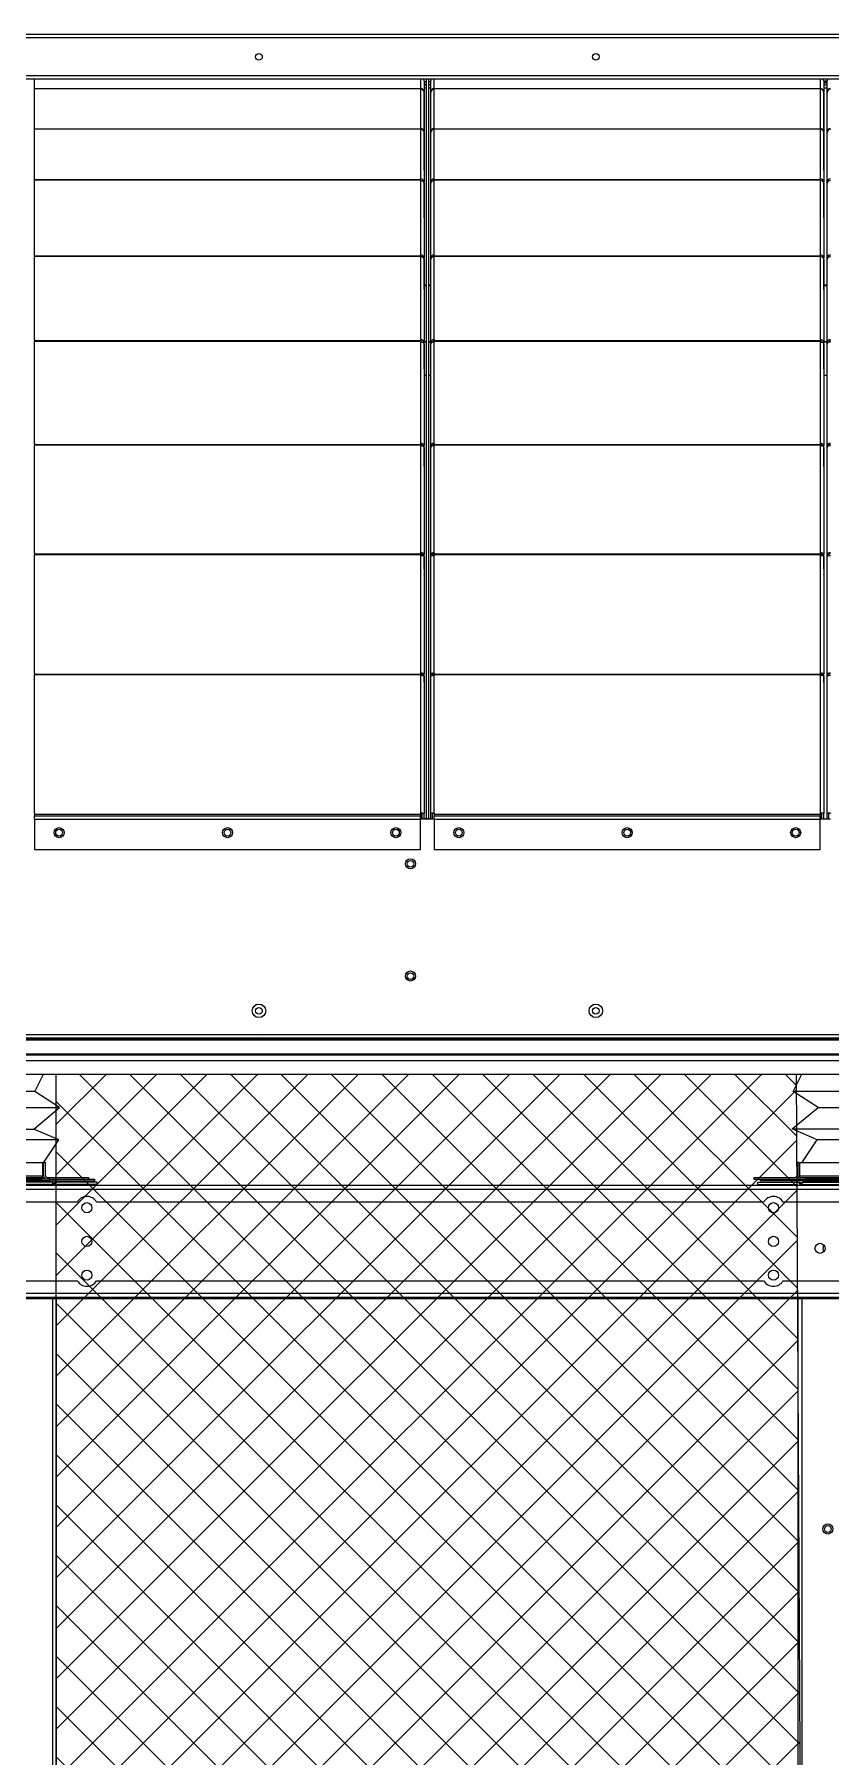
# Model space of a CAD drawing. Header units: millimetres. Extents: x -17070 to 45695, y -291348 to 34705.
# Drawn here: x 36047 to 36756, y 22958 to 24492 of the extents above; entities that cross this region are included whole.
import ezdxf

# ---------------------------------------------------------------- set-up
doc = ezdxf.new("R2010")
doc.units = ezdxf.units.MM

# ---------------------------------------------------------------- blocks, each defined once
blk = doc.blocks.new('3753456')
at = {"color": 0, "lineweight": 5}
for p, q in [((337590.2, 91235.5), (337597.8, 91251)), ((337612.3, 91221.4), (337590.2, 91235.5)), ((337589.4, 91202.2), (337612.3, 91221.4)), ((337611.6, 91192.6), (337589.4, 91202.2)), ((337597.8, 91172), (337611.6, 91192.6))]:
    blk.add_line(p, q, dxfattribs=at)
blk = doc.blocks.new('45735')
at = {"color": 0, "lineweight": 5}
for p, q in [((339300, 91099.7), (338517, 91099.7)), ((338539.1, 91085.6), (339322.1, 91085.6)), ((338516.2, 91066.4), (339299.2, 91066.4)), ((339321.4, 91056.8), (338538.4, 91056.8))]:
    blk.add_line(p, q, dxfattribs=at)
for p in [(926.8, -135.8), (1709.8, -135.8)]:
    blk.add_blockref('3753456', p, dxfattribs=at)
blk = doc.blocks.new('2')
at = {"lineweight": 5}
h = blk.add_hatch(dxfattribs=at)
h.set_pattern_fill('ANSI37', scale=10)
h.set_pattern_definition([(45, (-1038029.075, -466723.225), (-22.4506403, 22.4506403), []), (135, (-1038029.075, -466723.225), (-22.4506403, -22.4506403), [])])
h.paths.add_polyline_path([(36736.2, 21643.8), (36725.7, 23566), (36066.8, 23566), (36066.8, 21643.8)])
at = {"color": 7, "lineweight": 20}
for p, q in [((37850.2, 24492.2), (34944.4, 24492.2)), ((37850.2, 24489.1), (34944.4, 24489.1)), ((37853.3, 24455.3), (34941.3, 24455.3)), ((37853.3, 24452.2), (34941.3, 24452.2)), ((37851.7, 23597.3), (34942.9, 23597.3)), ((37851.7, 23596.2), (34942.9, 23596.2)), ((34944.4, 23601.4), (37850.2, 23601.4)), ((34944.4, 23598.3), (37850.2, 23598.3)), ((37853.3, 23582.8), (34941.3, 23582.8)), ((34942.9, 23584), (37851.7, 23584)), ((34942.9, 23583.1), (37851.7, 23583.1)), ((37853.3, 23577.9), (34941.3, 23577.9)), ((34941.3, 23566), (37853.3, 23566)), ((35235, 23467), (37559.6, 23467)), ((35235, 23463.5), (37559.6, 23463.5)), ((37559.6, 23370.5), (35235, 23370.5)), ((37559.6, 23367), (35235, 23367)), ((37461.6, 23365.8), (35274, 23365.8)), ((36063.6, 21952.3), (36063.6, 23367)), ((36067.1, 21952.3), (36067.1, 23365.8)), ((36727.5, 21952.3), (36727.5, 23365.8)), ((36731, 21952.3), (36731, 23367))]:
    blk.add_line(p, q, dxfattribs=at)
at = {"color": 7, "lineweight": 20, "ltscale": 0.004468}
for p, q in [((36047.4, 24444.1), (36047.4, 24452.2)), ((36391.2, 24452.2), (36391.2, 24444.1)), ((36403.4, 24444.1), (36403.4, 24452.2)), ((36747.2, 24452.2), (36747.2, 24444.1))]:
    blk.add_line(p, q, dxfattribs=at)
at = {"color": 7, "lineweight": 20, "ltscale": 5.06378e-05}
for p, q in [((36047.4, 24444.1), (36047.4, 24444)), ((36391.2, 24444.1), (36391.2, 24444)), ((36403.4, 24444.1), (36403.4, 24444)), ((36747.2, 24444.1), (36747.2, 24444))]:
    blk.add_line(p, q, dxfattribs=at)
at = {"color": 7, "lineweight": 20, "ltscale": 0.191}
for p, q in [((36047.4, 24444), (36391.2, 24444)), ((36047.4, 24443.9), (36391.2, 24443.9)), ((36403.4, 24444), (36747.2, 24444)), ((36403.4, 24443.9), (36747.2, 24443.9)), ((36047.4, 24408.1), (36391.2, 24408.1)), ((36047.4, 24408), (36391.2, 24408)), ((36403.4, 24408.1), (36747.2, 24408.1)), ((36403.4, 24408), (36747.2, 24408)), ((36047.4, 24363), (36391.2, 24363)), ((36047.4, 24362.6), (36391.2, 24362.6)), ((36403.4, 24363), (36747.2, 24363)), ((36403.4, 24362.6), (36747.2, 24362.6)), ((36047.4, 24295), (36391.2, 24295)), ((36047.4, 24294.8), (36391.2, 24294.8)), ((36403.4, 24295), (36747.2, 24295)), ((36403.4, 24294.8), (36747.2, 24294.8)), ((36047.4, 24219.6), (36391.2, 24219.6)), ((36047.4, 24219), (36391.2, 24219)), ((36403.4, 24219.6), (36747.2, 24219.6)), ((36403.4, 24219), (36747.2, 24219)), ((36047.4, 24126.9), (36391.2, 24126.9)), ((36047.4, 24126.7), (36391.2, 24126.7)), ((36403.4, 24126.9), (36747.2, 24126.9)), ((36403.4, 24126.7), (36747.2, 24126.7)), ((36047.4, 24029.5), (36391.2, 24029.5)), ((36047.4, 24028.8), (36391.2, 24028.8)), ((36403.4, 24029.5), (36747.2, 24029.5)), ((36403.4, 24028.8), (36747.2, 24028.8)), ((36047.4, 23922.3), (36391.2, 23922.3)), ((36047.4, 23922), (36391.2, 23922)), ((36403.4, 23922.3), (36747.2, 23922.3)), ((36403.4, 23922), (36747.2, 23922)), ((36391.2, 23797.3), (36047.4, 23797.3)), ((36047.4, 23796.1), (36391.2, 23796.1)), ((36747.2, 23797.3), (36403.4, 23797.3)), ((36403.4, 23796.1), (36747.2, 23796.1)), ((36047.4, 23793), (36391.2, 23793)), ((36403.4, 23793), (36747.2, 23793)), ((36047.4, 23766.1), (36391.2, 23766.1)), ((36403.4, 23766.1), (36747.2, 23766.1))]:
    blk.add_line(p, q, dxfattribs=at)
at = {"color": 7, "lineweight": 20, "ltscale": 8.68979e-05}
for p, q in [((36047.4, 24443.9), (36047.4, 24444)), ((36391.2, 24443.9), (36391.2, 24444)), ((36403.4, 24443.9), (36403.4, 24444)), ((36747.2, 24443.9), (36747.2, 24444))]:
    blk.add_line(p, q, dxfattribs=at)
at = {"color": 7, "lineweight": 20, "ltscale": 0.000182321}
for p, q in [((36047.4, 24443.6), (36047.4, 24443.9)), ((36391.2, 24443.6), (36391.2, 24443.9)), ((36403.4, 24443.6), (36403.4, 24443.9)), ((36747.2, 24443.6), (36747.2, 24443.9))]:
    blk.add_line(p, q, dxfattribs=at)
at = {"color": 7, "lineweight": 20, "ltscale": 0.019501}
for p, q in [((36047.4, 24408.5), (36047.4, 24443.6)), ((36391.2, 24443.6), (36391.2, 24408.5)), ((36394.3, 24440.6), (36394.3, 24405.5)), ((36400.3, 24405.5), (36400.3, 24440.6)), ((36403.4, 24408.5), (36403.4, 24443.6)), ((36747.2, 24443.6), (36747.2, 24408.5)), ((36750.3, 24440.6), (36750.3, 24405.5)), ((36753.3, 24405.5), (36753.3, 24440.6))]:
    blk.add_line(p, q, dxfattribs=at)
at = {"color": 7, "lineweight": 20, "ltscale": 1.77147e-05}
for p, q in [((36394.2, 24441), (36394.3, 24441)), ((36750.2, 24441), (36750.3, 24441))]:
    blk.add_line(p, q, dxfattribs=at)
at = {"color": 7, "lineweight": 20, "ltscale": 5.01906e-05}
for p, q in [((36394.3, 24450.8), (36394.3, 24450.9)), ((36750.3, 24450.8), (36750.3, 24450.9))]:
    blk.add_line(p, q, dxfattribs=at)
at = {"color": 7, "lineweight": 20, "ltscale": 0.005416}
for p, q in [((36394.3, 24450.8), (36394.3, 24441)), ((36400.3, 24441), (36400.3, 24450.8)), ((36750.3, 24450.8), (36750.3, 24441)), ((36753.3, 24441), (36753.3, 24450.8))]:
    blk.add_line(p, q, dxfattribs=at)
at = {"color": 7, "lineweight": 20, "ltscale": 0.001111}
for p, q in [((36394.3, 24450.2), (36396.3, 24450.2)), ((36398.3, 24450.2), (36400.3, 24450.2)), ((36398.3, 24447.7), (36400.3, 24447.7)), ((36394.3, 24188.5), (36396.3, 24188.5)), ((36398.3, 24188.5), (36400.3, 24188.5)), ((36063.6, 23467.8), (36063.6, 23469.8)), ((36103.1, 23467.8), (36103.1, 23469.8)), ((36691.5, 23467.8), (36691.5, 23469.8)), ((36731, 23467.8), (36731, 23469.8))]:
    blk.add_line(p, q, dxfattribs=at)
at = {"color": 7, "lineweight": 20, "ltscale": 0.000277946}
for p, q in [((36394.3, 24449.8), (36394.8, 24449.8)), ((36394.3, 24447.8), (36394.8, 24447.8))]:
    blk.add_line(p, q, dxfattribs=at)
at = {"color": 7, "lineweight": 20, "ltscale": 0.000550281}
blk.add_line((36394.3, 24447.7), (36395.3, 24447.7), dxfattribs=at)
at = {"color": 7, "lineweight": 20, "ltscale": 0.001112}
for p, q in [((36394.3, 24444.6), (36396.3, 24444.6)), ((36394.3, 24269.2), (36396.3, 24269.2)), ((36394.3, 24268.6), (36396.3, 24268.6)), ((36394.3, 24218.7), (36396.3, 24218.7)), ((36394.3, 24218.4), (36396.3, 24218.4))]:
    blk.add_line(p, q, dxfattribs=at)
at = {"color": 7, "lineweight": 20, "ltscale": 0.020143}
for p, q in [((36394.3, 24404.8), (36394.3, 24441)), ((36750.3, 24404.8), (36750.3, 24441))]:
    blk.add_line(p, q, dxfattribs=at)
at = {"color": 7, "lineweight": 20, "ltscale": 0.366025}
for p, q in [((36396.3, 24452.2), (36396.3, 23793.3)), ((36398.3, 24452.2), (36398.3, 23793.3))]:
    blk.add_line(p, q, dxfattribs=at)
at = {"color": 7, "lineweight": 20, "ltscale": 0.00111}
for p, q in [((36398.3, 24444.6), (36400.3, 24444.6)), ((36398.3, 24269.2), (36400.3, 24269.2)), ((36398.3, 24268.6), (36400.3, 24268.6)), ((36398.3, 24218.7), (36400.3, 24218.7)), ((36398.3, 24218.4), (36400.3, 24218.4))]:
    blk.add_line(p, q, dxfattribs=at)
at = {"color": 7, "lineweight": 20, "ltscale": 4.85921e-05}
for p, q in [((36400.3, 24450.8), (36400.3, 24450.9)), ((36753.3, 24450.8), (36753.3, 24450.9))]:
    blk.add_line(p, q, dxfattribs=at)
at = {"color": 7, "lineweight": 20, "ltscale": 1.77131e-05}
for p, q in [((36400.3, 24441), (36400.3, 24441)), ((36753.3, 24441), (36753.3, 24441))]:
    blk.add_line(p, q, dxfattribs=at)
at = {"color": 7, "lineweight": 20, "ltscale": 0.000231544}
for p, q in [((36400.3, 24440.6), (36400.3, 24441)), ((36753.3, 24440.6), (36753.3, 24441))]:
    blk.add_line(p, q, dxfattribs=at)
at = {"color": 7, "lineweight": 20, "ltscale": 0.001667}
for p, q in [((36753.3, 24450.6), (36750.3, 24450.6)), ((36750.3, 24450.2), (36753.3, 24450.2)), ((36753.3, 24448.7), (36750.3, 24448.7)), ((36753.3, 24447.1), (36750.3, 24447.1)), ((36750.3, 24444.6), (36753.3, 24444.6)), ((36750.3, 24269.2), (36753.3, 24269.2)), ((36750.3, 24268.6), (36753.3, 24268.6)), ((36750.3, 24218.7), (36753.3, 24218.7)), ((36750.3, 24218.4), (36753.3, 24218.4)), ((36750.3, 24188.5), (36753.3, 24188.5))]:
    blk.add_line(p, q, dxfattribs=at)
at = {"color": 7, "lineweight": 20, "ltscale": 0.000181183}
for p, q in [((36047.4, 24408.1), (36047.4, 24408.5)), ((36391.2, 24408.1), (36391.2, 24408.5)), ((36403.4, 24408.1), (36403.4, 24408.5)), ((36747.2, 24408.1), (36747.2, 24408.5))]:
    blk.add_line(p, q, dxfattribs=at)
at = {"color": 7, "lineweight": 20, "ltscale": 5.76158e-05}
for p, q in [((36047.4, 24408), (36047.4, 24408.1)), ((36391.2, 24408), (36391.2, 24408.1)), ((36403.4, 24408), (36403.4, 24408.1)), ((36747.2, 24408), (36747.2, 24408.1))]:
    blk.add_line(p, q, dxfattribs=at)
at = {"color": 7, "lineweight": 20, "ltscale": 0.000228135}
for p, q in [((36047.4, 24407.6), (36047.4, 24408)), ((36391.2, 24407.6), (36391.2, 24408)), ((36403.4, 24407.6), (36403.4, 24408)), ((36747.2, 24407.6), (36747.2, 24408))]:
    blk.add_line(p, q, dxfattribs=at)
at = {"color": 7, "lineweight": 20, "ltscale": 0.024554}
for p, q in [((36047.4, 24363.4), (36047.4, 24407.6)), ((36391.2, 24407.6), (36391.2, 24363.4)), ((36403.4, 24363.4), (36403.4, 24407.6)), ((36747.2, 24407.6), (36747.2, 24363.4)), ((36394.3, 24404.8), (36394.3, 24360.6)), ((36400.3, 24360.6), (36400.3, 24404.8)), ((36750.3, 24404.8), (36750.3, 24360.6)), ((36753.3, 24360.6), (36753.3, 24404.8))]:
    blk.add_line(p, q, dxfattribs=at)
at = {"color": 7, "lineweight": 20, "ltscale": 5.95243e-05}
for p, q in [((36394.2, 24405.5), (36394.3, 24405.5)), ((36750.2, 24405.5), (36750.3, 24405.5))]:
    blk.add_line(p, q, dxfattribs=at)
at = {"color": 7, "lineweight": 20, "ltscale": 0.019078}
for p, q in [((36394.3, 24371.2), (36394.3, 24405.5)), ((36750.3, 24371.2), (36750.3, 24405.5))]:
    blk.add_line(p, q, dxfattribs=at)
at = {"color": 7, "lineweight": 20, "ltscale": 5.95226e-05}
for p, q in [((36400.4, 24405.5), (36400.3, 24405.5)), ((36753.4, 24405.5), (36753.3, 24405.5))]:
    blk.add_line(p, q, dxfattribs=at)
at = {"color": 7, "lineweight": 20, "ltscale": 0.000407997}
for p, q in [((36400.3, 24404.8), (36400.3, 24405.5)), ((36753.3, 24404.8), (36753.3, 24405.5))]:
    blk.add_line(p, q, dxfattribs=at)
at = {"color": 7, "lineweight": 20, "ltscale": 0.000229568}
for p, q in [((36047.4, 24363), (36047.4, 24363.4)), ((36391.2, 24363), (36391.2, 24363.4)), ((36403.4, 24363), (36403.4, 24363.4)), ((36747.2, 24363), (36747.2, 24363.4))]:
    blk.add_line(p, q, dxfattribs=at)
at = {"color": 7, "lineweight": 20, "ltscale": 0.000214269}
for p, q in [((36047.4, 24362.6), (36047.4, 24363)), ((36391.2, 24362.6), (36391.2, 24363)), ((36403.4, 24362.6), (36403.4, 24363)), ((36747.2, 24362.6), (36747.2, 24363))]:
    blk.add_line(p, q, dxfattribs=at)
at = {"color": 7, "lineweight": 20, "ltscale": 0.000344851}
for p, q in [((36047.4, 24362), (36047.4, 24362.6)), ((36391.2, 24362), (36391.2, 24362.6)), ((36403.4, 24362), (36403.4, 24362.6)), ((36747.2, 24362), (36747.2, 24362.6))]:
    blk.add_line(p, q, dxfattribs=at)
at = {"color": 7, "lineweight": 20, "ltscale": 0.036885}
for p, q in [((36047.4, 24295.6), (36047.4, 24362)), ((36391.2, 24362), (36391.2, 24295.6)), ((36403.4, 24295.6), (36403.4, 24362)), ((36747.2, 24362), (36747.2, 24295.6)), ((36394.3, 24359.6), (36394.3, 24293.2)), ((36400.3, 24293.2), (36400.3, 24359.6)), ((36750.3, 24359.6), (36750.3, 24293.2)), ((36753.3, 24293.2), (36753.3, 24359.6))]:
    blk.add_line(p, q, dxfattribs=at)
at = {"color": 7, "lineweight": 20, "ltscale": 0.000162064}
for p, q in [((36394, 24360.6), (36394.3, 24360.6)), ((36400.6, 24360.6), (36400.3, 24360.6)), ((36750, 24360.6), (36750.3, 24360.6)), ((36753.6, 24360.6), (36753.3, 24360.6))]:
    blk.add_line(p, q, dxfattribs=at)
at = {"color": 7, "lineweight": 20, "ltscale": 0.017676}
for p, q in [((36394.3, 24328.8), (36394.3, 24360.6)), ((36750.3, 24328.8), (36750.3, 24360.6))]:
    blk.add_line(p, q, dxfattribs=at)
at = {"color": 7, "lineweight": 20, "ltscale": 0.000573504}
for p, q in [((36400.3, 24359.6), (36400.3, 24360.6)), ((36753.3, 24359.6), (36753.3, 24360.6))]:
    blk.add_line(p, q, dxfattribs=at)
at = {"color": 7, "lineweight": 20, "ltscale": 0.000342699}
for p, q in [((36047.4, 24295), (36047.4, 24295.6)), ((36391.2, 24295), (36391.2, 24295.6)), ((36403.4, 24295), (36403.4, 24295.6)), ((36747.2, 24295), (36747.2, 24295.6))]:
    blk.add_line(p, q, dxfattribs=at)
at = {"color": 7, "lineweight": 20, "ltscale": 0.000101871}
for p, q in [((36047.4, 24294.8), (36047.4, 24295)), ((36391.2, 24294.8), (36391.2, 24295)), ((36403.4, 24294.8), (36403.4, 24295)), ((36747.2, 24294.8), (36747.2, 24295))]:
    blk.add_line(p, q, dxfattribs=at)
at = {"color": 7, "lineweight": 20, "ltscale": 0.00038102}
for p, q in [((36047.4, 24294.8), (36047.4, 24294.1)), ((36391.2, 24294.8), (36391.2, 24294.1)), ((36403.4, 24294.8), (36403.4, 24294.1)), ((36747.2, 24294.8), (36747.2, 24294.1))]:
    blk.add_line(p, q, dxfattribs=at)
at = {"color": 7, "lineweight": 20, "ltscale": 0.041009}
for p, q in [((36047.4, 24220.3), (36047.4, 24294.1)), ((36391.2, 24294.1), (36391.2, 24220.3)), ((36394.3, 24291.9), (36394.3, 24218)), ((36400.3, 24218), (36400.3, 24291.9)), ((36403.4, 24220.3), (36403.4, 24294.1)), ((36747.2, 24294.1), (36747.2, 24220.3)), ((36750.3, 24291.9), (36750.3, 24218)), ((36753.3, 24218), (36753.3, 24291.9))]:
    blk.add_line(p, q, dxfattribs=at)
at = {"color": 7, "lineweight": 20, "ltscale": 0.000315481}
for p, q in [((36393.7, 24293.2), (36394.3, 24293.2)), ((36400.8, 24293.2), (36400.3, 24293.2)), ((36749.7, 24293.2), (36750.3, 24293.2)), ((36753.8, 24293.2), (36753.3, 24293.2))]:
    blk.add_line(p, q, dxfattribs=at)
at = {"color": 7, "lineweight": 20, "ltscale": 0.015571}
for p, q in [((36394.3, 24265.1), (36394.3, 24293.2)), ((36750.3, 24265.1), (36750.3, 24293.2))]:
    blk.add_line(p, q, dxfattribs=at)
at = {"color": 7, "lineweight": 20, "ltscale": 0.000722932}
for p, q in [((36400.3, 24291.9), (36400.3, 24293.2)), ((36753.3, 24291.9), (36753.3, 24293.2))]:
    blk.add_line(p, q, dxfattribs=at)
at = {"color": 7, "lineweight": 20, "ltscale": 0.000383413}
for p, q in [((36047.4, 24220.3), (36047.4, 24219.6)), ((36391.2, 24220.3), (36391.2, 24219.6)), ((36403.4, 24220.3), (36403.4, 24219.6)), ((36747.2, 24220.3), (36747.2, 24219.6))]:
    blk.add_line(p, q, dxfattribs=at)
at = {"color": 7, "lineweight": 20, "ltscale": 0.000318226}
for p, q in [((36047.4, 24219), (36047.4, 24219.6)), ((36391.2, 24219), (36391.2, 24219.6)), ((36403.4, 24219), (36403.4, 24219.6)), ((36747.2, 24219), (36747.2, 24219.6))]:
    blk.add_line(p, q, dxfattribs=at)
at = {"color": 7, "lineweight": 20, "ltscale": 0.000469699}
for p, q in [((36047.4, 24219), (36047.4, 24218.2)), ((36391.2, 24219), (36391.2, 24218.2)), ((36403.4, 24219), (36403.4, 24218.2)), ((36747.2, 24219), (36747.2, 24218.2))]:
    blk.add_line(p, q, dxfattribs=at)
at = {"color": 7, "lineweight": 20, "ltscale": 0.050238}
for p, q in [((36047.4, 24127.8), (36047.4, 24218.2)), ((36391.2, 24218.2), (36391.2, 24127.8)), ((36394.3, 24216.5), (36394.3, 24126.1)), ((36400.3, 24126.1), (36400.3, 24216.5)), ((36403.4, 24127.8), (36403.4, 24218.2)), ((36747.2, 24218.2), (36747.2, 24127.8)), ((36750.3, 24216.5), (36750.3, 24126.1)), ((36753.3, 24126.1), (36753.3, 24216.5))]:
    blk.add_line(p, q, dxfattribs=at)
at = {"color": 7, "lineweight": 20, "ltscale": 0.000523852}
for p, q in [((36391.2, 24219.1), (36391.2, 24218.2)), ((36747.2, 24219.1), (36747.2, 24218.2))]:
    blk.add_line(p, q, dxfattribs=at)
at = {"color": 7, "lineweight": 20, "ltscale": 0.000888889}
for p, q in [((36392.7, 24218), (36394.3, 24218)), ((36401.9, 24218), (36400.3, 24218)), ((36748.7, 24218), (36750.3, 24218)), ((36754.9, 24218), (36753.3, 24218)), ((36392.7, 24126.1), (36394.3, 24126.1)), ((36401.9, 24126.1), (36400.3, 24126.1)), ((36748.7, 24126.1), (36750.3, 24126.1)), ((36754.9, 24126.1), (36753.3, 24126.1)), ((36392.7, 24029), (36394.3, 24029)), ((36401.9, 24029), (36400.3, 24029)), ((36748.7, 24029), (36750.3, 24029)), ((36754.9, 24029), (36753.3, 24029)), ((36392.7, 23922.5), (36394.3, 23922.5)), ((36401.9, 23922.5), (36400.3, 23922.5)), ((36748.7, 23922.5), (36750.3, 23922.5)), ((36754.9, 23922.5), (36753.3, 23922.5)), ((36055.5, 23487.4), (36057.1, 23487.4)), ((36728.1, 23487.4), (36726.5, 23487.4)), ((36054.5, 23474), (36054.5, 23472.4)), ((36061, 23470.8), (36061, 23472.4)), ((36064.1, 23472.4), (36064.1, 23470.8)), ((36095.5, 23474), (36095.5, 23472.4)), ((36101, 23470.8), (36101, 23472.4)), ((36688.1, 23474), (36688.1, 23472.4)), ((36693.6, 23472.4), (36693.6, 23470.8)), ((36729.1, 23474), (36729.1, 23472.4)), ((36733.6, 23470.8), (36733.6, 23472.4)), ((36732, 23470.8), (36733.6, 23470.8))]:
    blk.add_line(p, q, dxfattribs=at)
at = {"color": 7, "lineweight": 20, "ltscale": 3.37381e-05}
for p, q in [((36392.7, 24218), (36392.7, 24218)), ((36401.9, 24218), (36401.9, 24218)), ((36748.7, 24218), (36748.7, 24218)), ((36754.9, 24218), (36754.9, 24218))]:
    blk.add_line(p, q, dxfattribs=at)
at = {"color": 7, "lineweight": 20, "ltscale": 0.01323}
for p, q in [((36394.3, 24194.2), (36394.3, 24218)), ((36750.3, 24194.2), (36750.3, 24218))]:
    blk.add_line(p, q, dxfattribs=at)
at = {"color": 7, "lineweight": 20, "ltscale": 0.000852754}
for p, q in [((36400.3, 24216.5), (36400.3, 24218)), ((36753.3, 24216.5), (36753.3, 24218))]:
    blk.add_line(p, q, dxfattribs=at)
at = {"color": 7, "lineweight": 20, "ltscale": 0.000466768}
for p, q in [((36047.4, 24127.8), (36047.4, 24126.9)), ((36391.2, 24127.8), (36391.2, 24126.9)), ((36403.4, 24127.8), (36403.4, 24126.9)), ((36747.2, 24127.8), (36747.2, 24126.9))]:
    blk.add_line(p, q, dxfattribs=at)
at = {"color": 7, "lineweight": 20, "ltscale": 0.000134994}
for p, q in [((36047.4, 24126.7), (36047.4, 24126.9)), ((36391.2, 24126.7), (36391.2, 24126.9)), ((36403.4, 24126.7), (36403.4, 24126.9)), ((36747.2, 24126.7), (36747.2, 24126.9))]:
    blk.add_line(p, q, dxfattribs=at)
at = {"color": 7, "lineweight": 20, "ltscale": 0.000492271}
for p, q in [((36047.4, 24126.7), (36047.4, 24125.8)), ((36391.2, 24126.7), (36391.2, 24125.8)), ((36403.4, 24126.7), (36403.4, 24125.8)), ((36747.2, 24126.7), (36747.2, 24125.8))]:
    blk.add_line(p, q, dxfattribs=at)
at = {"color": 7, "lineweight": 20, "ltscale": 0.052983}
for p, q in [((36047.4, 24030.4), (36047.4, 24125.8)), ((36391.2, 24125.8), (36391.2, 24030.4)), ((36394.3, 24124.3), (36394.3, 24029)), ((36400.3, 24029), (36400.3, 24124.3)), ((36403.4, 24030.4), (36403.4, 24125.8)), ((36747.2, 24125.8), (36747.2, 24030.4)), ((36750.3, 24124.3), (36750.3, 24029)), ((36753.3, 24029), (36753.3, 24124.3))]:
    blk.add_line(p, q, dxfattribs=at)
at = {"color": 7, "lineweight": 20, "ltscale": 0.000610792}
for p, q in [((36391.2, 24126.9), (36391.2, 24125.8)), ((36747.2, 24126.9), (36747.2, 24125.8))]:
    blk.add_line(p, q, dxfattribs=at)
at = {"color": 7, "lineweight": 20, "ltscale": 0.000257803}
for p, q in [((36392.7, 24125.6), (36392.7, 24126.1)), ((36401.9, 24125.6), (36401.9, 24126.1)), ((36748.7, 24125.6), (36748.7, 24126.1)), ((36754.9, 24125.6), (36754.9, 24126.1))]:
    blk.add_line(p, q, dxfattribs=at)
at = {"color": 7, "lineweight": 20, "ltscale": 0.010363}
for p, q in [((36394.3, 24107.4), (36394.3, 24126.1)), ((36750.3, 24107.4), (36750.3, 24126.1))]:
    blk.add_line(p, q, dxfattribs=at)
at = {"color": 7, "lineweight": 20, "ltscale": 0.000958765}
for p, q in [((36400.3, 24124.3), (36400.3, 24126.1)), ((36753.3, 24124.3), (36753.3, 24126.1))]:
    blk.add_line(p, q, dxfattribs=at)
at = {"color": 7, "lineweight": 20, "ltscale": 0.000495362}
for p, q in [((36047.4, 24030.4), (36047.4, 24029.5)), ((36391.2, 24030.4), (36391.2, 24029.5)), ((36403.4, 24030.4), (36403.4, 24029.5)), ((36747.2, 24030.4), (36747.2, 24029.5))]:
    blk.add_line(p, q, dxfattribs=at)
at = {"color": 7, "lineweight": 20, "ltscale": 0.000387411}
for p, q in [((36047.4, 24028.8), (36047.4, 24029.5)), ((36391.2, 24028.8), (36391.2, 24029.5)), ((36403.4, 24028.8), (36403.4, 24029.5)), ((36747.2, 24028.8), (36747.2, 24029.5))]:
    blk.add_line(p, q, dxfattribs=at)
at = {"color": 7, "lineweight": 20, "ltscale": 0.000543222}
for p, q in [((36047.4, 24028.8), (36047.4, 24027.9)), ((36391.2, 24028.8), (36391.2, 24027.9)), ((36403.4, 24028.8), (36403.4, 24027.9)), ((36747.2, 24028.8), (36747.2, 24027.9))]:
    blk.add_line(p, q, dxfattribs=at)
at = {"color": 7, "lineweight": 20, "ltscale": 0.058102}
for p, q in [((36047.4, 23923.3), (36047.4, 24027.9)), ((36391.2, 24027.9), (36391.2, 23923.3)), ((36394.3, 24027.1), (36394.3, 23922.5)), ((36400.3, 23922.5), (36400.3, 24027.1)), ((36403.4, 23923.3), (36403.4, 24027.9)), ((36747.2, 24027.9), (36747.2, 23923.3)), ((36750.3, 24027.1), (36750.3, 23922.5)), ((36753.3, 23922.5), (36753.3, 24027.1))]:
    blk.add_line(p, q, dxfattribs=at)
at = {"color": 7, "lineweight": 20, "ltscale": 0.001012}
for p, q in [((36391.2, 24029.7), (36391.2, 24027.9)), ((36747.2, 24029.7), (36747.2, 24027.9))]:
    blk.add_line(p, q, dxfattribs=at)
at = {"color": 7, "lineweight": 20, "ltscale": 0.000676388}
for p, q in [((36392.7, 24027.8), (36392.7, 24029)), ((36401.9, 24027.8), (36401.9, 24029)), ((36748.7, 24027.8), (36748.7, 24029)), ((36754.9, 24027.8), (36754.9, 24029))]:
    blk.add_line(p, q, dxfattribs=at)
at = {"color": 7, "lineweight": 20, "ltscale": 0.007338}
for p, q in [((36394.3, 24015.8), (36394.3, 24029)), ((36750.3, 24015.8), (36750.3, 24029))]:
    blk.add_line(p, q, dxfattribs=at)
at = {"color": 7, "lineweight": 20, "ltscale": 0.001039}
for p, q in [((36400.3, 24027.1), (36400.3, 24029)), ((36753.3, 24027.1), (36753.3, 24029))]:
    blk.add_line(p, q, dxfattribs=at)
at = {"color": 7, "lineweight": 20, "ltscale": 0.000539832}
for p, q in [((36047.4, 23923.3), (36047.4, 23922.3)), ((36391.2, 23923.3), (36391.2, 23922.3)), ((36403.4, 23923.3), (36403.4, 23922.3)), ((36747.2, 23923.3), (36747.2, 23922.3))]:
    blk.add_line(p, q, dxfattribs=at)
at = {"color": 7, "lineweight": 20, "ltscale": 0.000153368}
for p, q in [((36047.4, 23922), (36047.4, 23922.3)), ((36391.2, 23922), (36391.2, 23922.3)), ((36403.4, 23922), (36403.4, 23922.3)), ((36747.2, 23922), (36747.2, 23922.3))]:
    blk.add_line(p, q, dxfattribs=at)
at = {"color": 7, "lineweight": 20, "ltscale": 0.00054973}
for p, q in [((36047.4, 23922), (36047.4, 23921)), ((36391.2, 23922), (36391.2, 23921)), ((36403.4, 23922), (36403.4, 23921)), ((36747.2, 23922), (36747.2, 23921))]:
    blk.add_line(p, q, dxfattribs=at)
at = {"color": 7, "lineweight": 20, "ltscale": 0.068058}
for p, q in [((36047.4, 23798.5), (36047.4, 23921)), ((36391.2, 23921), (36391.2, 23798.5)), ((36394.3, 23920.6), (36394.3, 23798.1)), ((36400.3, 23798.1), (36400.3, 23920.6)), ((36403.4, 23798.5), (36403.4, 23921)), ((36747.2, 23921), (36747.2, 23798.5)), ((36750.3, 23920.6), (36750.3, 23798.1)), ((36753.3, 23798.1), (36753.3, 23920.6))]:
    blk.add_line(p, q, dxfattribs=at)
at = {"color": 7, "lineweight": 20, "ltscale": 0.001029}
for p, q in [((36391.2, 23922.9), (36391.2, 23921)), ((36747.2, 23922.9), (36747.2, 23921))]:
    blk.add_line(p, q, dxfattribs=at)
at = {"color": 7, "lineweight": 20, "ltscale": 0.000861584}
for p, q in [((36392.7, 23921), (36392.7, 23922.5)), ((36401.9, 23921), (36401.9, 23922.5)), ((36748.7, 23921), (36748.7, 23922.5)), ((36754.9, 23921), (36754.9, 23922.5))]:
    blk.add_line(p, q, dxfattribs=at)
at = {"color": 7, "lineweight": 20, "ltscale": 0.004022}
for p, q in [((36394.3, 23915.3), (36394.3, 23922.5)), ((36750.3, 23915.3), (36750.3, 23922.5))]:
    blk.add_line(p, q, dxfattribs=at)
at = {"color": 7, "lineweight": 20, "ltscale": 0.00109}
for p, q in [((36400.3, 23920.6), (36400.3, 23922.5)), ((36753.3, 23920.6), (36753.3, 23922.5))]:
    blk.add_line(p, q, dxfattribs=at)
at = {"color": 7, "lineweight": 20, "ltscale": 0.000665626}
for p, q in [((36047.4, 23798.5), (36047.4, 23797.3)), ((36391.2, 23798.5), (36391.2, 23797.3)), ((36403.4, 23798.5), (36403.4, 23797.3)), ((36747.2, 23798.5), (36747.2, 23797.3))]:
    blk.add_line(p, q, dxfattribs=at)
at = {"color": 7, "lineweight": 20, "ltscale": 0.000707283}
for p, q in [((36047.4, 23797.3), (36047.4, 23796.1)), ((36391.2, 23797.3), (36391.2, 23796.1)), ((36403.4, 23797.3), (36403.4, 23796.1)), ((36747.2, 23797.3), (36747.2, 23796.1))]:
    blk.add_line(p, q, dxfattribs=at)
at = {"color": 7, "lineweight": 20, "ltscale": 0.001722}
for p, q in [((36047.4, 23793), (36047.4, 23796.1)), ((36391.2, 23793), (36391.2, 23796.1)), ((36403.4, 23793), (36403.4, 23796.1)), ((36747.2, 23793), (36747.2, 23796.1))]:
    blk.add_line(p, q, dxfattribs=at)
at = {"color": 7, "lineweight": 20, "ltscale": 0.002756}
blk.add_line((36391.2, 23798.3), (36391.2, 23793.3), dxfattribs=at)
at = {"color": 7, "lineweight": 20, "ltscale": 0.00263}
for p, q in [((36392.7, 23793.3), (36392.7, 23798.1)), ((36394.3, 23793.3), (36394.3, 23798.1))]:
    blk.add_line(p, q, dxfattribs=at)
at = {"color": 7, "lineweight": 20, "ltscale": 0.002779}
for p, q in [((36400.3, 23793.1), (36400.3, 23798.1)), ((36401.9, 23793.1), (36401.9, 23798.1)), ((36748.7, 23793.1), (36748.7, 23798.1)), ((36750.3, 23793.1), (36750.3, 23798.1)), ((36753.3, 23793.1), (36753.3, 23798.1)), ((36754.9, 23793.1), (36754.9, 23798.1))]:
    blk.add_line(p, q, dxfattribs=at)
at = {"color": 7, "lineweight": 20, "ltscale": 0.002905}
blk.add_line((36747.2, 23798.3), (36747.2, 23793.1), dxfattribs=at)
at = {"color": 7, "lineweight": 20, "ltscale": 0.014944}
for p, q in [((36047.4, 23793), (36047.4, 23766.1)), ((36391.2, 23766.1), (36391.2, 23793)), ((36403.4, 23793), (36403.4, 23766.1)), ((36747.2, 23766.1), (36747.2, 23793))]:
    blk.add_line(p, q, dxfattribs=at)
at = {"color": 7, "lineweight": 20, "ltscale": 0.002}
blk.add_line((36391.2, 23793.3), (36394.8, 23793.3), dxfattribs=at)
at = {"color": 7, "lineweight": 20, "ltscale": 0.006778}
blk.add_line((36403.4, 23793.1), (36391.2, 23793.1), dxfattribs=at)
at = {"color": 7, "lineweight": 20, "ltscale": 0.000149487}
blk.add_line((36394.8, 23793.1), (36394.8, 23793.3), dxfattribs=at)
at = {"color": 7, "lineweight": 20, "ltscale": 0.001944}
blk.add_line((36398.3, 23793.3), (36394.8, 23793.3), dxfattribs=at)
at = {"color": 7, "lineweight": 20, "ltscale": 0.000149486}
blk.add_line((36398.3, 23793.1), (36398.3, 23793.3), dxfattribs=at)
at = {"color": 7, "lineweight": 20, "ltscale": 0.005111}
blk.add_line((36756.4, 23793.1), (36747.2, 23793.1), dxfattribs=at)
at = {"color": 7, "lineweight": 20, "ltscale": 0.434111}
for p, q in [((35273.1, 23487.4), (36054.5, 23487.4)), ((36729.1, 23487.4), (37510.5, 23487.4)), ((35273.1, 23475.5), (36054.5, 23475.5)), ((35273.1, 23474), (36054.5, 23474)), ((35273.1, 23472.4), (36054.5, 23472.4)), ((36729.1, 23474), (37510.5, 23474)), ((36729.1, 23472.4), (37510.5, 23472.4))]:
    blk.add_line(p, q, dxfattribs=at)
at = {"color": 7, "lineweight": 20, "ltscale": 0.000555549}
for p, q in [((36055.5, 23487.4), (36054.5, 23487.4)), ((36055.5, 23475.5), (36054.5, 23475.5))]:
    blk.add_line(p, q, dxfattribs=at)
at = {"color": 7, "lineweight": 20, "ltscale": 0.006611}
for p, q in [((36054.5, 23487.4), (36054.5, 23475.5)), ((36055.5, 23475.5), (36055.5, 23487.4)), ((36057.1, 23475.5), (36057.1, 23487.4)), ((36726.5, 23487.4), (36726.5, 23475.5)), ((36728.1, 23487.4), (36728.1, 23475.5)), ((36729.1, 23475.5), (36729.1, 23487.4))]:
    blk.add_line(p, q, dxfattribs=at)
at = {"color": 7, "lineweight": 20, "ltscale": 0.435222}
for p, q in [((36061, 23472.4), (35277.6, 23472.4)), ((37517, 23472.4), (36733.6, 23472.4)), ((36061, 23470.8), (35277.6, 23470.8)), ((37517, 23470.8), (36733.6, 23470.8))]:
    blk.add_line(p, q, dxfattribs=at)
at = {"color": 7, "lineweight": 20, "ltscale": 0.000833333}
for p, q in [((36054.5, 23474), (36054.5, 23475.5)), ((36729.1, 23474), (36729.1, 23475.5))]:
    blk.add_line(p, q, dxfattribs=at)
at = {"color": 7, "lineweight": 20, "ltscale": 0.000361371}
blk.add_line((36056.7, 23473), (36056.7, 23472.4), dxfattribs=at)
at = {"color": 7, "lineweight": 20, "ltscale": 0.0205}
for p, q in [((36058.6, 23474), (36095.5, 23474)), ((36064.1, 23472.4), (36101, 23472.4)), ((36688.1, 23474), (36725, 23474)), ((36688.1, 23472.4), (36725, 23472.4)), ((36064.1, 23470.8), (36101, 23470.8))]:
    blk.add_line(p, q, dxfattribs=at)
at = {"color": 7, "lineweight": 20, "ltscale": 0.019167}
for p, q in [((36061, 23472.4), (36095.5, 23472.4)), ((36103.1, 23469.8), (36068.6, 23469.8)), ((36103.1, 23467.8), (36068.6, 23467.8)), ((36691.5, 23469.8), (36726, 23469.8)), ((36691.5, 23467.8), (36726, 23467.8))]:
    blk.add_line(p, q, dxfattribs=at)
at = {"color": 7, "lineweight": 20, "ltscale": 0.000215038}
blk.add_line((36062.6, 23472.4), (36062.6, 23472), dxfattribs=at)
at = {"color": 7, "lineweight": 20, "ltscale": 0.000814101}
blk.add_line((36062.6, 23472.4), (36064, 23472.4), dxfattribs=at)
at = {"color": 7, "lineweight": 20, "ltscale": 0.021333}
for p, q in [((36693.6, 23472.4), (36732, 23472.4)), ((36732, 23470.8), (36693.6, 23470.8))]:
    blk.add_line(p, q, dxfattribs=at)
at = {"color": 7, "lineweight": 20, "ltscale": 0.432707}
blk.add_line((36729.1, 23475.5), (37507.9, 23475.5), dxfattribs=at)
at = {"color": 7, "lineweight": 20, "ltscale": 0.032222}
for p, q in [((36063.6, 23469.8), (36005.6, 23469.8)), ((36063.6, 23467.8), (36005.6, 23467.8)), ((36731, 23469.8), (36789, 23469.8)), ((36731, 23467.8), (36789, 23467.8))]:
    blk.add_line(p, q, dxfattribs=at)
at = {"color": 7, "lineweight": 20, "ltscale": 0.022444}
blk.add_line((36020.6, 23470.8), (36061, 23470.8), dxfattribs=at)
at = {"color": 7, "lineweight": 20, "ltscale": 0.000555547}
for p, q in [((36061, 23470.8), (36061, 23469.8)), ((36732, 23469.8), (36732, 23470.8)), ((36733.6, 23470.8), (36733.6, 23469.8))]:
    blk.add_line(p, q, dxfattribs=at)
at = {"color": 7, "lineweight": 20, "ltscale": 0.000444445}
for p, q in [((36063.6, 23467.8), (36063.6, 23467)), ((36731, 23467.8), (36731, 23467))]:
    blk.add_line(p, q, dxfattribs=at)
at = {"color": 7, "lineweight": 20, "ltscale": 1.33788e-05}
blk.add_line((36064, 23470.8), (36064.1, 23470.8), dxfattribs=at)
at = {"color": 7, "lineweight": 20, "ltscale": 0.000941895}
blk.add_line((36065.6, 23469.8), (36065.6, 23468.1), dxfattribs=at)
at = {"color": 7, "lineweight": 20, "ltscale": 0.001627}
blk.add_line((36068.5, 23469.8), (36065.6, 23469.8), dxfattribs=at)
at = {"color": 7, "lineweight": 20, "ltscale": 2.56803e-05}
blk.add_line((36068.6, 23467.8), (36068.5, 23467.8), dxfattribs=at)
at = {"color": 7, "lineweight": 20, "ltscale": 0.001628}
blk.add_line((36726, 23469.8), (36729, 23469.8), dxfattribs=at)
at = {"color": 7, "lineweight": 20, "ltscale": 0.000943096}
blk.add_line((36729, 23469.8), (36729, 23468.1), dxfattribs=at)
at = {"color": 7, "lineweight": 20, "ltscale": 0.026889}
blk.add_line((36733.6, 23470.8), (36782, 23470.8), dxfattribs=at)
at = {"color": 7, "lineweight": 20, "ltscale": 0.458489}
for p, q in [((36085.4, 23452), (35260.1, 23452)), ((37539.4, 23452), (36714.1, 23452)), ((35260.1, 23382), (36085.4, 23382)), ((36714.1, 23382), (37539.4, 23382))]:
    blk.add_line(p, q, dxfattribs=at)
at = {"color": 7, "lineweight": 20, "ltscale": 0.330044}
for p, q in [((36696.8, 23452), (36102.7, 23452)), ((36102.7, 23382), (36696.8, 23382))]:
    blk.add_line(p, q, dxfattribs=at)
at = {"color": 0, "lineweight": 20}
blk.add_lwpolyline([(36066.8, 23566), (36725.7, 23566), (36736.2, 21643.8), (36066.8, 21643.8)], close=True, dxfattribs=at)
at = {"color": 7, "lineweight": 20}
for centre, radius in [((36247.3, 24472.2), 3), ((36547.3, 24472.2), 3), ((36069.3, 23781.1), 4.5), ((36069.3, 23781.1), 3), ((36219.3, 23781.1), 4.5), ((36219.3, 23781.1), 3), ((36369.3, 23781.1), 4.5), ((36369.3, 23781.1), 3), ((36425.3, 23781.1), 4.5), ((36425.3, 23781.1), 3), ((36575.3, 23781.1), 4.5), ((36575.3, 23781.1), 3), ((36725.3, 23781.1), 4.5), ((36725.3, 23781.1), 3), ((36382.3, 23753.4), 4.5), ((36382.3, 23753.3), 3), ((36382.3, 23653.4), 4.5), ((36382.3, 23653.3), 3), ((36247.3, 23622.4), 6), ((36247.3, 23622.4), 3), ((36547.3, 23622.4), 6), ((36547.3, 23622.4), 3), ((36094.1, 23447), 4.5), ((36705.5, 23447), 4.5), ((36094.1, 23417), 4.5), ((36705.5, 23417), 4.5), ((36747, 23410.8), 4.5), ((36094.1, 23387), 4.5), ((36705.5, 23387), 4.5), ((36754, 23160.8), 4.5), ((36754, 23160.8), 3)]:
    blk.add_circle(centre, radius, dxfattribs=at)
for centre, radius, start, end in [((36394.8, 24446.3), 3.5, 64.6232, 90), ((36394.8, 24446.3), 1.5, 0.5908, 90), ((36394.8, 24446.3), 3.5, 0, 0.4003), ((36391.2, 24257.4), 3.1, 0, 0.8218), ((36747.2, 24257.4), 3.1, 0, 0.8218), ((36391.2, 24034.5), 3.1, 0, 0.7204), ((36747.2, 24034.5), 3.1, 0, 0.7204), ((36058.6, 23475.5), 3.1, 180, 269.6256), ((36058.6, 23475.5), 1.5, 180, 270), ((36064.1, 23469.3), 3.1, 90, 170.7179), ((36725, 23475.5), 1.5, 270, 0), ((36725, 23475.5), 3.1, 270, 0), ((36732, 23470.8), 1.6, 0, 90), ((36064.1, 23469.3), 1.5, 90, 160.5281), ((36067.1, 23466.3), 3.5, 115.377, 168.463), ((36068.6, 23466.3), 3.5, 90, 168.4627), ((36068.6, 23466.3), 1.5, 90, 152.1809), ((36094.1, 23447), 10, 29.9997, 150.0003), ((36705.5, 23447), 10, 29.9997, 150.0003), ((36726, 23466.3), 3.5, 11.5373, 90), ((36726, 23466.3), 1.5, 27.8191, 90), ((36727.5, 23466.3), 3.5, 11.537, 64.6231), ((36754, 23410.8), 4.5, 141.0578, 218.9422), ((36094.1, 23387), 10, 210.0003, 329.9997), ((36705.5, 23387), 10, 210.0003, 329.9997)]:
    blk.add_arc(centre, radius, start, end, dxfattribs=at)
for centre, major_axis, ratio, start_param, end_param in [((36391.2, 24441), (-3.1, 0), 0.995898, 3.141593, 4.712389), ((36391.2, 24440.6), (-3.1, 0), 0.945441, 3.141593, 4.712389), ((36391.2, 24450.8), (-3.1, 0), 0.995898, 3.141593, 3.605089), ((36391.2, 24450.9), (3.1, 0), 1, 0, 0.429168), ((36403.4, 24450.9), (-3.1, 0), 1, 5.854017, 6.283185), ((36403.4, 24450.8), (3.1, 0), 0.995898, 2.678096, 3.141593), ((36403.4, 24441), (3.1, 0), 0.995898, 1.570796, 3.141593), ((36403.4, 24440.6), (3.1, 0), 0.945441, 1.570796, 3.141593), ((36747.2, 24441), (-3.1, 0), 0.995898, 3.141593, 4.712389), ((36747.2, 24440.6), (-3.1, 0), 0.945441, 3.141593, 4.712389), ((36747.2, 24450.8), (-3.1, 0), 0.995898, 3.141593, 3.605089), ((36747.2, 24450.9), (3.1, 0), 1, 0, 0.429168), ((36756.4, 24450.8), (3.1, 0), 0.995898, 2.678096, 3.141593), ((36756.4, 24450.9), (-3.1, 0), 1, 5.854017, 6.283185), ((36756.4, 24441), (3.1, 0), 0.995898, 1.570796, 3.141593), ((36756.4, 24440.6), (3.1, 0), 0.945441, 1.570796, 3.141593), ((36391.2, 24405.5), (-3.1, 0), 0.945441, 3.141593, 4.712389), ((36391.2, 24404.8), (-3.1, 0), 0.911987, 3.141593, 4.712389), ((36403.4, 24405.5), (3.1, 0), 0.945441, 1.570796, 3.141593), ((36403.4, 24404.8), (3.1, 0), 0.911987, 1.570796, 3.141593), ((36747.2, 24405.5), (-3.1, 0), 0.945441, 3.141593, 4.712389), ((36747.2, 24404.8), (-3.1, 0), 0.911987, 3.141593, 4.712389), ((36756.4, 24405.5), (3.1, 0), 0.945441, 1.570796, 3.141593), ((36756.4, 24404.8), (3.1, 0), 0.911987, 1.570796, 3.141593), ((36391.2, 24360.6), (-3.1, 0), 0.911987, 3.141593, 4.712389), ((36391.2, 24359.6), (-3.1, 0), 0.787572, 3.141593, 4.712389), ((36403.4, 24360.6), (3.1, 0), 0.911987, 1.570796, 3.141593), ((36403.4, 24359.6), (3.1, 0), 0.787572, 1.570796, 3.141593), ((36747.2, 24360.6), (-3.1, 0), 0.911987, 3.141593, 4.712389), ((36747.2, 24359.6), (-3.1, 0), 0.787572, 3.141593, 4.712389), ((36756.4, 24360.6), (3.1, 0), 0.911987, 1.570796, 3.141593), ((36756.4, 24359.6), (3.1, 0), 0.787572, 1.570796, 3.141593), ((36391.2, 24293.2), (-3.1, 0), 0.787572, 3.141593, 4.712389), ((36391.2, 24293.2), (-1.5, 0), 0.787572, 3.897536, 4.712389), ((36391.2, 24291.9), (-3.1, 0), 0.728422, 3.141593, 4.712389), ((36403.4, 24293.2), (3.1, 0), 0.787572, 1.570796, 3.141593), ((36403.4, 24291.9), (3.1, 0), 0.728422, 1.570796, 3.141593), ((36403.4, 24293.2), (1.5, 0), 0.787572, 1.570796, 2.385648), ((36747.2, 24293.2), (-3.1, 0), 0.787572, 3.141593, 4.712389), ((36747.2, 24293.2), (-1.5, 0), 0.787572, 3.897536, 4.712389), ((36747.2, 24291.9), (-3.1, 0), 0.728422, 3.141593, 4.712389), ((36756.4, 24293.2), (3.1, 0), 0.787572, 1.570796, 3.141593), ((36756.4, 24291.9), (3.1, 0), 0.728422, 1.570796, 3.141593), ((36756.4, 24293.2), (1.5, 0), 0.787572, 1.570796, 2.385648), ((36391.2, 24257.3), (-3.1, 0), 0.99655, 3.141593, 3.150933), ((36391.2, 24257.1), (-3.1, 0), 0.977239, 3.141593, 3.155876), ((36747.2, 24257.3), (-3.1, 0), 0.99655, 3.141593, 3.150933), ((36747.2, 24257.1), (-3.1, 0), 0.977239, 3.141593, 3.155876), ((36391.2, 24252.2), (-3.1, 0), 0.968276, 3.141593, 3.146662), ((36747.2, 24252.2), (-3.1, 0), 0.968276, 3.141593, 3.146662), ((36391.2, 24237.2), (-3.1, 0), 0.944147, 3.141593, 3.146652), ((36391.2, 24230.1), (-3.1, 0), 0.977239, 3.141593, 3.154321), ((36391.2, 24229.3), (-3.1, 0), 0.850543, 3.141593, 3.154078), ((36747.2, 24237.2), (-3.1, 0), 0.944147, 3.141593, 3.146652), ((36747.2, 24230.1), (-3.1, 0), 0.977239, 3.141593, 3.154321), ((36747.2, 24229.3), (-3.1, 0), 0.850543, 3.141593, 3.154078), ((36391.2, 24218), (-3.1, 0), 0.728422, 3.141593, 4.712389), ((36391.2, 24218), (-1.5, 0), 0.728422, 3.141593, 4.712389), ((36391.2, 24216.5), (-3.1, 0), 0.543645, 3.141593, 4.712389), ((36391.2, 24217.4), (-3.1, 0), 0.877774, 3.141593, 3.146617), ((36403.4, 24218), (3.1, 0), 0.728422, 1.570796, 3.141593), ((36403.4, 24216.5), (3.1, 0), 0.543645, 1.570796, 3.141593), ((36403.4, 24218), (1.5, 0), 0.728422, 1.570796, 3.141593), ((36747.2, 24218), (-3.1, 0), 0.728422, 3.141593, 4.712389), ((36747.2, 24218), (-1.5, 0), 0.728422, 3.141593, 4.712389), ((36747.2, 24216.5), (-3.1, 0), 0.543645, 3.141593, 4.712389), ((36747.2, 24217.4), (-3.1, 0), 0.877774, 3.141593, 3.146617), ((36756.4, 24218), (3.1, 0), 0.728422, 1.570796, 3.141593), ((36756.4, 24216.5), (3.1, 0), 0.543645, 1.570796, 3.141593), ((36756.4, 24218), (1.5, 0), 0.728422, 1.570796, 3.141593), ((36391.2, 24162.2), (-3.1, 0), 0.850543, 3.141593, 3.152997), ((36747.2, 24162.2), (-3.1, 0), 0.850543, 3.141593, 3.152997), ((36391.2, 24161), (-3.1, 0), 0.719619, 3.141593, 3.152626), ((36747.2, 24161), (-3.1, 0), 0.719619, 3.141593, 3.152626), ((36391.2, 24126.1), (-3.1, 0), 0.543645, 3.141593, 4.712389), ((36391.2, 24126.1), (-1.5, 0), 0.543645, 3.141593, 4.712389), ((36391.2, 24124.3), (-3.1, 0), 0.465261, 3.141593, 4.712389), ((36403.4, 24126.1), (3.1, 0), 0.543645, 1.570796, 3.141593), ((36403.4, 24124.3), (3.1, 0), 0.465261, 1.570796, 3.141593), ((36403.4, 24126.1), (1.5, 0), 0.543645, 1.570796, 3.141593), ((36747.2, 24126.1), (-3.1, 0), 0.543645, 3.141593, 4.712389), ((36747.2, 24126.1), (-1.5, 0), 0.543645, 3.141593, 4.712389), ((36747.2, 24124.3), (-3.1, 0), 0.465261, 3.141593, 4.712389), ((36756.4, 24126.1), (3.1, 0), 0.543645, 1.570796, 3.141593), ((36756.4, 24124.3), (3.1, 0), 0.465261, 1.570796, 3.141593), ((36756.4, 24126.1), (1.5, 0), 0.543645, 1.570796, 3.141593), ((36391.2, 24072.4), (-3.1, 0), 0.719619, 3.141593, 3.151829), ((36391.2, 24070.8), (-3.1, 0), 0.446847, 3.141593, 3.150104), ((36747.2, 24072.4), (-3.1, 0), 0.719619, 3.141593, 3.146103), ((36747.2, 24070.8), (-3.1, 0), 0.446847, 3.141593, 3.150104), ((36391.2, 24029), (-3.1, 0), 0.465261, 3.141593, 4.712389), ((36391.2, 24029), (-1.5, 0), 0.465261, 3.141593, 4.712389), ((36391.2, 24027.1), (-3.1, 0), 0.240313, 3.141593, 4.712389), ((36391.2, 24034.4), (3.1, 0), 0.992634, 6.283185, 6.292467), ((36391.2, 24034.2), (3.1, 0), 0.946894, 0, 0.012463), ((36403.4, 24029), (3.1, 0), 0.465261, 1.570796, 3.141593), ((36403.4, 24027.1), (3.1, 0), 0.240313, 1.570796, 3.141593), ((36403.4, 24029), (1.5, 0), 0.465261, 1.570796, 3.141593), ((36747.2, 24029), (-3.1, 0), 0.465261, 3.141593, 4.712389), ((36747.2, 24029), (-1.5, 0), 0.465261, 3.141593, 4.712389), ((36747.2, 24027.1), (-3.1, 0), 0.240313, 3.141593, 4.712389), ((36747.2, 24034.4), (3.1, 0), 0.992634, 6.283185, 6.292467), ((36747.2, 24034.2), (3.1, 0), 0.946894, 0, 0.012463), ((36756.4, 24029), (3.1, 0), 0.465261, 1.570796, 3.141593), ((36756.4, 24027.1), (3.1, 0), 0.240313, 1.570796, 3.141593), ((36756.4, 24029), (1.5, 0), 0.465261, 1.570796, 3.141593), ((36391.2, 24023.3), (3.1, 0), 0.929338, 6.283185, 6.289352), ((36391.2, 24010.9), (3.1, 0), 0.946894, 0, 0.011421), ((36391.2, 24009.9), (3.1, 0), 0.817118, 0, 0.011141), ((36747.2, 24023.3), (3.1, 0), 0.929338, 6.283185, 6.289352), ((36747.2, 24010.9), (3.1, 0), 0.946894, 0, 0.011421), ((36747.2, 24009.9), (3.1, 0), 0.817118, 0, 0.011141), ((36391.2, 23968.1), (3.1, 0), 0.817118, 0, 0.010381), ((36391.2, 23966.7), (3.1, 0), 0.588362, 0, 0.009503), ((36747.2, 23968.1), (3.1, 0), 0.817118, 0, 0.010381), ((36747.2, 23966.7), (3.1, 0), 0.588362, 0, 0.009503), ((36391.2, 23956.7), (-3.1, 0), 0.446847, 3.141593, 3.149765), ((36391.2, 23954.8), (-3.1, 0), 0.246895, 3.141593, 3.146315), ((36747.2, 23956.7), (-3.1, 0), 0.446847, 3.141593, 3.149765), ((36747.2, 23954.8), (-3.1, 0), 0.246895, 3.141593, 3.146315), ((36391.2, 23946.8), (3.1, 0), 0.752656, 6.283185, 6.288481), ((36747.2, 23946.8), (3.1, 0), 0.752656, 6.283185, 6.288481), ((36391.2, 23922.5), (-3.1, 0), 0.240313, 3.141593, 4.712389), ((36391.2, 23922.5), (-1.5, 0), 0.240313, 3.141593, 4.712389), ((36391.2, 23920.6), (-3.1, 0), 0.151261, 3.141593, 4.712389), ((36403.4, 23922.5), (3.1, 0), 0.240313, 1.570796, 3.141593), ((36403.4, 23920.6), (3.1, 0), 0.151261, 1.570796, 3.141593), ((36403.4, 23922.5), (1.5, 0), 0.240313, 1.570796, 3.141593), ((36747.2, 23922.5), (-3.1, 0), 0.240313, 3.141593, 4.712389), ((36747.2, 23922.5), (-1.5, 0), 0.240313, 3.141593, 4.712389), ((36747.2, 23920.6), (-3.1, 0), 0.151261, 3.141593, 4.712389), ((36756.4, 23922.5), (3.1, 0), 0.240313, 1.570796, 3.141593), ((36756.4, 23920.6), (3.1, 0), 0.151261, 1.570796, 3.141593), ((36756.4, 23922.5), (1.5, 0), 0.240313, 1.570796, 3.141593), ((36391.2, 23908.1), (3.1, 0), 0.588362, 0, 0.008978), ((36391.2, 23906.3), (3.1, 0), 0.335364, 0, 0.006292), ((36747.2, 23908.1), (3.1, 0), 0.588362, 0, 0.008978), ((36747.2, 23906.3), (3.1, 0), 0.335364, 0, 0.006292), ((36391.2, 23852.1), (-3.1, 0), 0.246895, 3.141593, 3.146199), ((36747.2, 23852.1), (-3.1, 0), 0.246895, 3.141593, 3.146199), ((36391.2, 23838), (3.1, 0), 0.335364, 0, 0.010212), ((36747.2, 23838), (3.1, 0), 0.335364, 0, 0.010212), ((36391.2, 23798.1), (-3.1, 0), 0.151261, 3.141593, 4.712389), ((36391.2, 23798.1), (-1.5, 0), 0.151261, 3.141593, 4.712389), ((36403.4, 23798.1), (3.1, 0), 0.151261, 1.570796, 3.141593), ((36403.4, 23798.1), (1.5, 0), 0.151261, 1.570796, 3.141593), ((36747.2, 23798.1), (-3.1, 0), 0.151261, 3.141593, 4.712389), ((36747.2, 23798.1), (-1.5, 0), 0.151261, 3.141593, 4.712389), ((36756.4, 23798.1), (3.1, 0), 0.151261, 1.570796, 3.141593), ((36756.4, 23798.1), (1.5, 0), 0.151261, 1.570796, 3.141593), ((36247.3, 23597.6), (3, 0), 0.695361, 2.801144, 3.141593), ((36247.3, 23597.6), (3, 0), 0.695361, 3.141593, 3.26976), ((36247.3, 23596.4), (3, 0), 0.695361, 2.054852, 2.704411), ((36247.3, 23595), (4.5, 0), 0.69625, 0.999432, 2.142161), ((36247.3, 23596.4), (-3, 0), 0.695361, 3.578774, 4.228333), ((36247.3, 23597.6), (-3, 0), 0.695361, 3.141593, 3.482042), ((36247.3, 23597.6), (3, 0), 0.695361, 6.155018, 6.283185), ((36547.3, 23597.6), (3, 0), 0.695361, 2.801144, 3.141593), ((36547.3, 23597.6), (-3, 0), 0.695361, 6.283185, 6.411353), ((36547.3, 23596.4), (3, 0), 0.695361, 2.054852, 2.704411), ((36547.3, 23595), (4.5, 0), 0.69625, 0.999432, 2.142161), ((36547.3, 23596.4), (3, 0), 0.695361, 0.437181, 1.08674), ((36547.3, 23597.6), (3, 0), 0.695361, 6.283185, 6.623634), ((36547.3, 23597.6), (3, 0), 0.695361, 6.155018, 6.283185), ((36733.6, 23470.8), (1.6, 0), 0.600899, 1.570796, 1.764363), ((36059.5, 23469.3), (-3.1, 0), 0.600899, 4.061862, 4.207317), ((36062.1, 23466.3), (3.5, 0), 0.600899, 0.974905, 1.127885), ((36732.5, 23466.3), (-3.5, 0), 0.600899, 5.155292, 5.308317)]:
    blk.add_ellipse(centre, major_axis=major_axis, ratio=ratio, start_param=start_param, end_param=end_param, dxfattribs=at)
at = {"color": 0, "lineweight": 20}
for p in [(-303252.3, -67549.3), (-301793.9, -67549.2)]:
    blk.add_blockref('45735', p, dxfattribs=at)

msp = doc.modelspace()

# ---------------------------------------------------------------- block references
msp.add_blockref('2', (0, 0))

doc.saveas('drawing.dxf')
